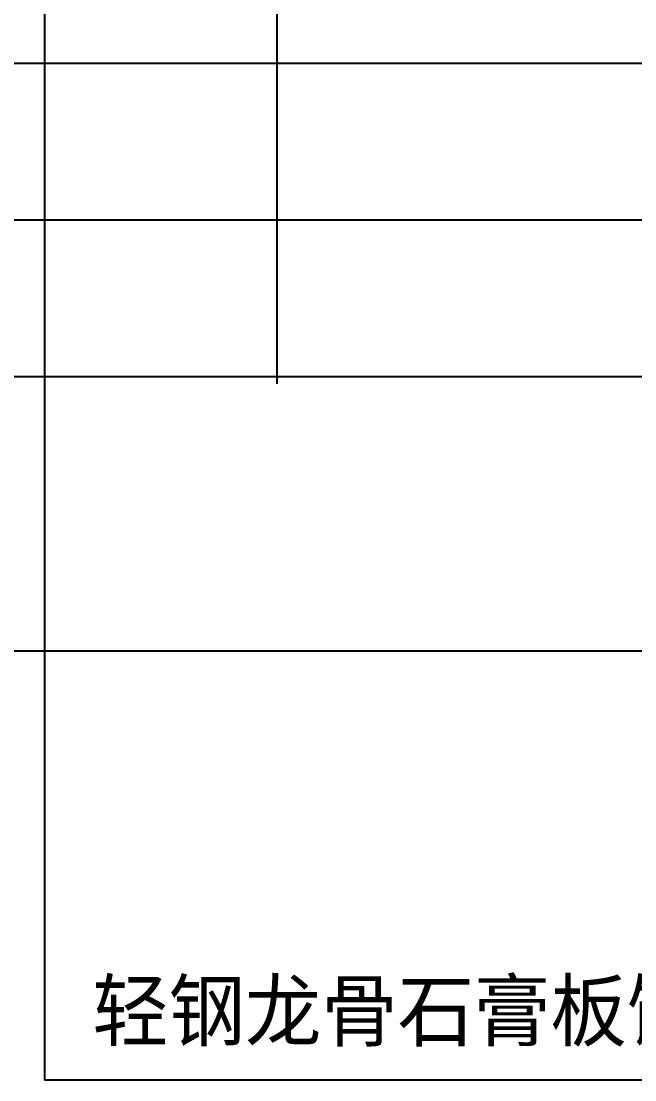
# Model space of a CAD drawing. Header units: metres. Extents: x 39056 to 50773, y 16374 to 21719.
# Drawn here: x 45521 to 46775, y 17034 to 19195 of the extents above; entities that cross this region are included whole.
import ezdxf

# ---------------------------------------------------------------- set-up
doc = ezdxf.new("R2010")
doc.units = ezdxf.units.M
for name, color, linetype in [('10', 8, 'Continuous'), ('4', 6, 'Continuous'), ('7', 7, 'Continuous')]:
    doc.layers.add(name, color=color, linetype=linetype)
doc.dimstyles.get("Standard").update_dxf_attribs({"dimtxt": 2.5, "dimasz": 2.5, "dimexe": 1.25, "dimexo": 0.625, "dimtad": 1, "dimcen": 2.5, "dimazin": 3, "dimtfac": 1, "dimtmove": 0, "dimatfit": 3})

msp = doc.modelspace()

# ---------------------------------------------------------------- linework, layer by layer
at = {"layer": '10'}
for p, q in [((44646.43, 19109.81), (50772.79, 19109.81)), ((44646.43, 18789.81), (50772.79, 18789.81)), ((44166.43, 18469.81), (50772.79, 18469.81))]:
    msp.add_line(p, q, dxfattribs=at)
at = {"layer": '4'}
msp.add_line((43366.43, 17909.81), (50772.79, 17909.81), dxfattribs=at)

# ---------------------------------------------------------------- texts
at = {"layer": '7'}
msp.add_text('轻钢龙骨石膏板饰乳胶漆', height=120, dxfattribs=at).set_placement((45666.64, 17114.87))

# ---------------------------------------------------------------- leaders
for points in [[(45569.14, 19899.92), (45569.14, 17033.81), (48027.69, 17033.81)], [(46043.92, 19772.22), (46043.92, 18454.58)]]:
    msp.add_leader(points, dimstyle='Standard', dxfattribs=at)

doc.saveas('drawing.dxf')
